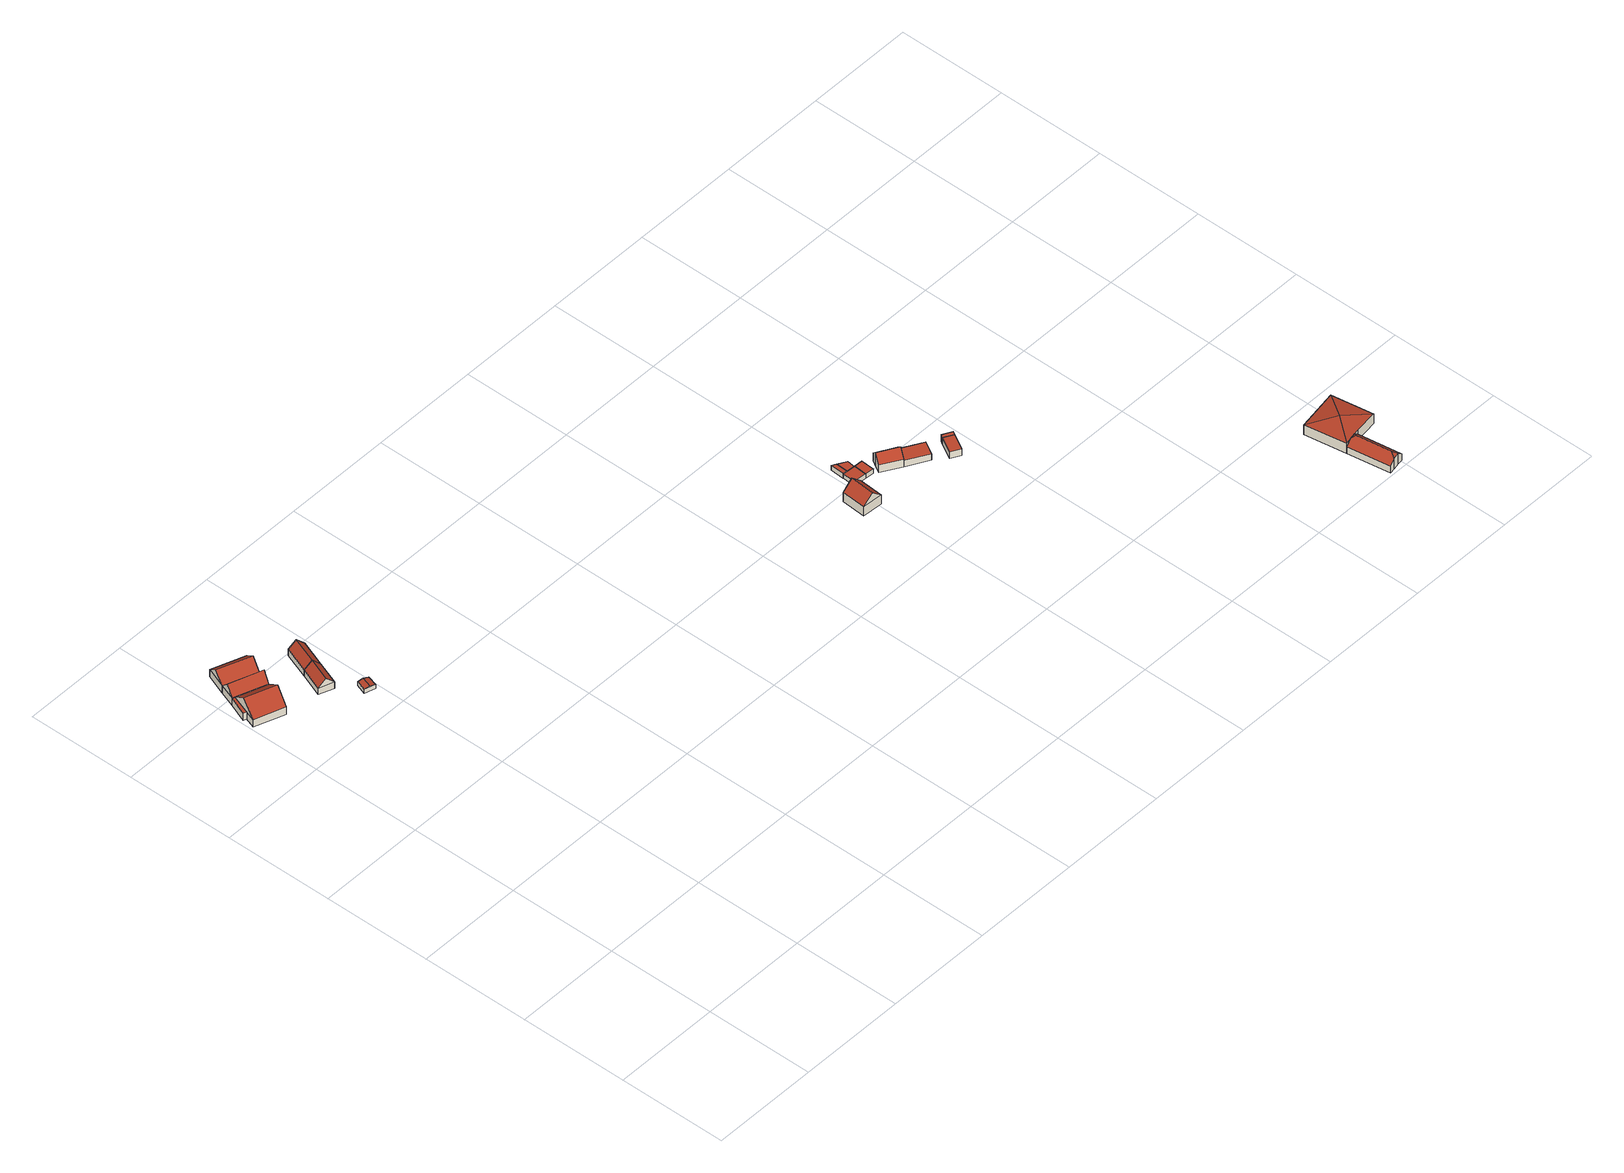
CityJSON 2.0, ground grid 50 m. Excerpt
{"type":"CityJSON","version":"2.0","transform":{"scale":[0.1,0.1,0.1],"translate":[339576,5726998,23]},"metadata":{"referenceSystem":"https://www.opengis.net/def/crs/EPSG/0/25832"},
"CityObjects":{
"building1":{"type":"Building","attributes":{"Gemeindeschluessel":"05170048","Geometrietyp2DReferenz":"3000","function":"31001_2724"},"address":[{"country":"Germany","locality":"Wesel","thoroughfareNumber":"86","thoroughfareName":"Obrighovener Straße"}],"children":["building1-1","building1-2"]},
"building1-1":{"type":"BuildingPart","attributes":{"roofType":"3100","measuredHeight":9.46},"parents":["building1"],"geometry":[{"type":"MultiSurface","lod":"2","boundaries":[[[0,1,2,3]],[[4,5,1,0]],[[6,7,5,4]],[[0,8,4]],[[6,9,3]],[[3,9,8,0]],[[4,8,9,6]],[[1,5,7,2]],[[6,10,11,7]],[[2,11,10,3]]],"semantics":{"surfaces":[{"type":"WallSurface"},{"type":"RoofSurface"},{"type":"GroundSurface"},{"type":"ClosureSurface"}],"values":[0,0,0,0,0,1,1,2,0,3]}}]},
"building1-2":{"type":"BuildingPart","attributes":{"roofType":"1000","measuredHeight":3.72},"parents":["building1"],"geometry":[{"type":"Solid","lod":"2","boundaries":[[[[12,13,11,10]],[[14,15,13,12]],[[3,2,15,14]],[[14,12,10,3]],[[13,15,2,11]],[[10,11,2,3]]]],"semantics":{"surfaces":[{"type":"WallSurface"},{"type":"RoofSurface"},{"type":"GroundSurface"},{"type":"ClosureSurface"}],"values":[[0,0,0,1,2,3]]}}]},
"building2":{"type":"Building","attributes":{"Geometrietyp2DReferenz":"3000","Gemeindeschluessel":"05170048","function":"31001_2723","roofType":"3100","measuredHeight":7.88},"address":[{"country":"Germany","locality":"Wesel","thoroughfareNumber":"86","thoroughfareName":"Obrighovener Straße"}],"geometry":[{"type":"Solid","lod":"2","boundaries":[[[[16,17,18,19]],[[20,1,17,16]],[[21,15,1,20]],[[19,18,15,21]],[[16,22,20]],[[21,23,19]],[[19,23,22,16]],[[20,22,23,21]],[[17,1,15,18]]]],"semantics":{"surfaces":[{"type":"WallSurface"},{"type":"RoofSurface"},{"type":"GroundSurface"}],"values":[[0,0,0,0,0,0,1,1,2]]}}]},
"building3":{"type":"Building","attributes":{"Geometrietyp2DReferenz":"3000","Gemeindeschluessel":"05170048","function":"31001_2723","roofType":"3100","measuredHeight":7.95},"address":[{"country":"Germany","locality":"Wesel","thoroughfareNumber":"86","thoroughfareName":"Obrighovener Straße"}],"geometry":[{"type":"Solid","lod":"2","boundaries":[[[[24,25,26,27]],[[16,28,25,24]],[[19,29,28,16]],[[27,26,29,19]],[[24,30,16]],[[19,31,27]],[[27,31,30,24]],[[16,30,31,19]],[[25,28,29,26]]]],"semantics":{"surfaces":[{"type":"WallSurface"},{"type":"RoofSurface"},{"type":"GroundSurface"}],"values":[[0,0,0,0,0,0,1,1,2]]}}]},
"building4":{"type":"Building","attributes":{"Geometrietyp2DReferenz":"3000","Gemeindeschluessel":"05170048","function":"31001_2463","roofType":"3100","measuredHeight":6.86},"address":[{"country":"Germany","locality":"Wesel","thoroughfareNumber":"86","thoroughfareName":"Obrighovener Straße"}],"geometry":[{"type":"Solid","lod":"2","boundaries":[[[[32,33,34,35]],[[36,37,33,32]],[[38,39,37,36]],[[35,34,39,38]],[[32,40,36]],[[38,41,35]],[[35,41,40,32]],[[36,40,41,38]],[[33,37,39,34]]]],"semantics":{"surfaces":[{"type":"WallSurface"},{"type":"RoofSurface"},{"type":"GroundSurface"}],"values":[[0,0,0,0,0,0,1,1,2]]}}]},
"building5":{"type":"Building","attributes":{"Geometrietyp2DReferenz":"3000","Gemeindeschluessel":"05170048","function":"31001_1313","roofType":"3100","measuredHeight":2.77},"address":[{"country":"Germany","locality":"Wesel","thoroughfareNumber":"86","thoroughfareName":"Obrighovener Straße"}],"geometry":[{"type":"Solid","lod":"2","boundaries":[[[[42,43,44,45]],[[46,47,43,42]],[[48,49,47,46]],[[45,44,49,48]],[[42,50,46]],[[48,51,45]],[[45,51,50,42]],[[46,50,51,48]],[[43,47,49,44]]]],"semantics":{"surfaces":[{"type":"WallSurface"},{"type":"RoofSurface"},{"type":"GroundSurface"}],"values":[[0,0,0,0,0,0,1,1,2]]}}]},
"building6":{"type":"Building","attributes":{"Geometrietyp2DReferenz":"3000","Gemeindeschluessel":"05170048","function":"31001_2720","roofType":"3100","measuredHeight":6.88},"address":[{"country":"Germany","locality":"Wesel","thoroughfareNumber":"86","thoroughfareName":"Obrighovener Straße"}],"geometry":[{"type":"Solid","lod":"2","boundaries":[[[[35,34,52,53]],[[38,39,34,35]],[[54,55,39,38]],[[53,52,55,54]],[[35,41,38]],[[54,56,53]],[[53,56,41,35]],[[38,41,56,54]],[[34,39,55,52]]]],"semantics":{"surfaces":[{"type":"WallSurface"},{"type":"RoofSurface"},{"type":"GroundSurface"}],"values":[[0,0,0,0,0,0,1,1,2]]}}]},
"building7":{"type":"Building","attributes":{"Geometrietyp2DReferenz":"3000","Gemeindeschluessel":"05170048","function":"31001_1210","roofType":"3100","measuredHeight":9.04},"address":[{"country":"Germany","locality":"Wesel","thoroughfareNumber":"34","thoroughfareName":"Am Dülmen"}],"geometry":[{"type":"Solid","lod":"2","boundaries":[[[[57,58,59,60]],[[61,62,58,57]],[[63,64,62,61]],[[60,59,64,63]],[[57,65,61]],[[63,66,60]],[[60,66,65,57]],[[61,65,66,63]],[[58,62,64,59]]]],"semantics":{"surfaces":[{"type":"WallSurface"},{"type":"RoofSurface"},{"type":"GroundSurface"}],"values":[[0,0,0,0,0,0,1,1,2]]}}]},
"building8":{"type":"Building","attributes":{"Geometrietyp2DReferenz":"3000","Gemeindeschluessel":"05170048","function":"31001_2463","roofType":"1000","measuredHeight":2.38},"address":[{"country":"Germany","locality":"Wesel","thoroughfareNumber":"34","thoroughfareName":"Am Dülmen"}],"geometry":[{"type":"Solid","lod":"2","boundaries":[[[[67,68,69,70]],[[71,72,68,67]],[[73,74,72,71]],[[75,76,74,73]],[[77,78,76,75]],[[79,80,78,77]],[[70,69,80,79]],[[77,75,73,71,67,70,79]],[[68,72,74,76,78,80,69]]]],"semantics":{"surfaces":[{"type":"WallSurface"},{"type":"RoofSurface"},{"type":"GroundSurface"}],"values":[[0,0,0,0,0,0,0,1,2]]}}]},
"building9":{"type":"Building","attributes":{"Geometrietyp2DReferenz":"3000","Gemeindeschluessel":"05170048","function":"31001_2723","roofType":"1000","measuredHeight":2.55},"address":[{"country":"Germany","locality":"Wesel","thoroughfareNumber":"34","thoroughfareName":"Am Dülmen"}],"geometry":[{"type":"Solid","lod":"2","boundaries":[[[[81,82,83,84]],[[70,85,82,81]],[[79,86,85,70]],[[84,83,86,79]],[[70,81,84,79]],[[82,85,86,83]]]],"semantics":{"surfaces":[{"type":"WallSurface"},{"type":"RoofSurface"},{"type":"GroundSurface"}],"values":[[0,0,0,0,1,2]]}}]},
"building10":{"type":"Building","attributes":{"Geometrietyp2DReferenz":"3000","Gemeindeschluessel":"05170048","function":"31001_2723","roofType":"1000","measuredHeight":2.56},"address":[{"country":"Germany","locality":"Wesel","thoroughfareNumber":"34","thoroughfareName":"Am Dülmen"}],"geometry":[{"type":"Solid","lod":"2","boundaries":[[[[87,88,82,81]],[[67,89,88,87]],[[70,85,89,67]],[[81,82,85,70]],[[67,87,81,70]],[[88,89,85,82]]]],"semantics":{"surfaces":[{"type":"WallSurface"},{"type":"RoofSurface"},{"type":"GroundSurface"}],"values":[[0,0,0,0,1,2]]}}]},
"building11":{"type":"Building","attributes":{"Geometrietyp2DReferenz":"3000","Gemeindeschluessel":"05170048","function":"31001_2723","roofType":"1000","measuredHeight":2.48},"address":[{"country":"Germany","locality":"Wesel","thoroughfareNumber":"34","thoroughfareName":"Am Dülmen"}],"geometry":[{"type":"Solid","lod":"2","boundaries":[[[[90,91,92,71]],[[93,94,91,90]],[[73,95,94,93]],[[71,92,95,73]],[[93,90,71,73]],[[91,94,95,92]]]],"semantics":{"surfaces":[{"type":"WallSurface"},{"type":"RoofSurface"},{"type":"GroundSurface"}],"values":[[0,0,0,0,1,2]]}}]},
"building12":{"type":"Building","attributes":{"Geometrietyp2DReferenz":"3000","Gemeindeschluessel":"05170048","function":"31001_2724","roofType":"3100","measuredHeight":7.22},"address":[{"country":"Germany","locality":"Wesel","thoroughfareNumber":"34","thoroughfareName":"Am Dülmen"}],"geometry":[{"type":"Solid","lod":"2","boundaries":[[[[96,97,98,99]],[[100,101,97,96]],[[102,103,101,100]],[[104,105,103,102]],[[106,107,105,104]],[[108,109,107,106]],[[99,98,109,108]],[[100,96,99,102]],[[108,106,104,102,99]],[[97,101,103,105,107,109,98]]]],"semantics":{"surfaces":[{"type":"WallSurface"},{"type":"RoofSurface"},{"type":"GroundSurface"}],"values":[[0,0,0,0,0,0,0,1,1,2]]}}]},
"building13":{"type":"Building","attributes":{"Geometrietyp2DReferenz":"3000","Gemeindeschluessel":"05170048","function":"31001_2724","roofType":"1000","measuredHeight":3.4},"address":[{"country":"Germany","locality":"Wesel","thoroughfareNumber":"34","thoroughfareName":"Am Dülmen"}],"geometry":[{"type":"Solid","lod":"2","boundaries":[[[[110,111,112,113]],[[114,115,111,110]],[[116,117,115,114]],[[113,112,117,116]],[[114,110,113,116]],[[111,115,117,112]]]],"semantics":{"surfaces":[{"type":"WallSurface"},{"type":"RoofSurface"},{"type":"GroundSurface"}],"values":[[0,0,0,0,1,2]]}}]},
"building14":{"type":"Building","attributes":{"Geometrietyp2DReferenz":"3000","Gemeindeschluessel":"05170048","function":"31001_2723","roofType":"1000","measuredHeight":3.39},"address":[{"country":"Germany","locality":"Wesel","thoroughfareNumber":"34","thoroughfareName":"Am Dülmen"}],"geometry":[{"type":"Solid","lod":"2","boundaries":[[[[118,119,120,121]],[[122,123,119,118]],[[124,125,123,122]],[[121,120,125,124]],[[122,118,121,124]],[[119,123,125,120]]]],"semantics":{"surfaces":[{"type":"WallSurface"},{"type":"RoofSurface"},{"type":"GroundSurface"}],"values":[[0,0,0,0,1,2]]}}]},
"building15":{"type":"Building","attributes":{"Geometrietyp2DReferenz":"3000","Gemeindeschluessel":"05170048","function":"31001_2723","roofType":"1000","measuredHeight":3.46},"address":[{"country":"Germany","locality":"Wesel","thoroughfareNumber":"34","thoroughfareName":"Am Dülmen"}],"geometry":[{"type":"Solid","lod":"2","boundaries":[[[[126,127,128,129]],[[121,120,127,126]],[[124,125,120,121]],[[129,128,125,124]],[[121,126,129,124]],[[127,120,125,128]]]],"semantics":{"surfaces":[{"type":"WallSurface"},{"type":"RoofSurface"},{"type":"GroundSurface"}],"values":[[0,0,0,0,1,2]]}}]},
"building16":{"type":"Building","attributes":{"Geometrietyp2DReferenz":"3000","Gemeindeschluessel":"05170048","function":"31001_2720","roofType":"3300","measuredHeight":7.01},"address":[{"country":"Germany","locality":"Wesel","thoroughfareNumber":"2","thoroughfareName":"Im Bruchkamp"}],"geometry":[{"type":"Solid","lod":"2","boundaries":[[[[130,131,132,133]],[[134,135,131,130]],[[136,137,135,134]],[[138,139,137,136]],[[140,141,139,138]],[[142,143,141,140]],[[144,145,143,142]],[[146,147,145,144]],[[148,149,147,146]],[[133,132,149,148]],[[150,130,133,148,146,151]],[[146,144,151]],[[151,144,142,140,138,136,134,150]],[[134,130,150]],[[131,135,137,139,141,143,145,147,149,132]]]],"semantics":{"surfaces":[{"type":"WallSurface"},{"type":"RoofSurface"},{"type":"GroundSurface"}],"values":[[0,0,0,0,0,0,0,0,0,0,1,1,1,1,2]]}}]},
"building17":{"type":"Building","attributes":{"Geometrietyp2DReferenz":"3000","Gemeindeschluessel":"05170048","function":"31001_2720","roofType":"3500","measuredHeight":7.12},"address":[{"country":"Germany","locality":"Wesel","thoroughfareNumber":"2","thoroughfareName":"Im Bruchkamp"}],"geometry":[{"type":"Solid","lod":"2","boundaries":[[[[152,153,154,155]],[[156,157,153,152]],[[158,159,157,156]],[[160,161,159,158]],[[155,154,161,160]],[[158,156,162]],[[156,152,162]],[[152,155,160,162]],[[160,158,162]],[[153,157,159,161,154]]]],"semantics":{"surfaces":[{"type":"WallSurface"},{"type":"RoofSurface"},{"type":"GroundSurface"}],"values":[[0,0,0,0,0,1,1,1,1,2]]}}]}
},
"vertices":[
[194,2412,57],[194,2412,19],[55,2462,19],[55,2462,57],[144,2279,57],[144,2279,19],[8,2328,57],[8,2328,19],[169,2346,114],[31,2395,114],[24,2374,57],[24,2374,19],
[10,2379,57],[10,2379,19],[43,2466,57],[43,2466,19],
[221,2486,55],[221,2486,19],[70,2540,19],[70,2540,55],[194,2412,55],[43,2466,55],[208,2449,97],[56,2503,97],
[256,2581,55],[256,2581,18],[106,2635,18],[106,2635,55],[221,2486,18],[70,2540,18],[239,2533,97],[88,2588,97],
[374,2238,49],[374,2238,16],[414,2344,16],[414,2344,49],[308,2262,49],[308,2262,16],[348,2369,49],[348,2369,16],[341,2250,85],[381,2357,85],
[476,2119,38],[476,2119,17],[490,2166,17],[490,2166,38],[428,2134,38],[428,2134,17],[443,2182,38],[443,2182,17],[452,2126,44],[467,2174,44],
[458,2465,16],[458,2465,49],[393,2489,49],[393,2489,16],[425,2477,85],
[2508,1347,64],[2508,1347,16],[2516,1460,16],[2516,1460,64],[2415,1353,64],[2415,1353,16],[2423,1466,64],[2423,1466,16],[2462,1350,107],[2469,1463,107],
[2577,1545,39],[2577,1545,16],[2539,1548,16],[2539,1548,39],[2578,1545,39],[2578,1545,16],[2574,1485,39],[2574,1485,16],[2515,1490,39],[2515,1490,16],[2518,1550,39],[2518,1550,16],[2519,1550,39],[2519,1550,16],
[2541,1604,39],[2541,1604,14],[2522,1615,14],[2522,1615,39],[2539,1548,14],[2519,1550,14],
[2581,1582,39],[2581,1582,14],[2577,1545,14],
[2618,1543,39],[2618,1543,15],[2578,1545,15],[2614,1482,39],[2614,1482,15],[2574,1485,15],
[2722,1422,50],[2722,1422,10],[2739,1453,10],[2739,1453,82],[2635,1472,50],[2635,1472,10],[2652,1502,82],[2652,1502,10],[2670,1532,50],[2670,1532,10],[2757,1483,50],[2757,1483,10],[2756,1482,51],[2756,1482,10],
[2854,1428,43],[2854,1428,9],[2756,1482,9],[2756,1482,43],[2820,1368,43],[2820,1368,9],[2722,1422,43],[2722,1422,9],
[2916,1299,43],[2916,1299,9],[2957,1372,9],[2957,1372,43],[2873,1323,43],[2873,1323,9],[2914,1396,43],[2914,1396,9],
[2966,1387,43],[2966,1387,9],[2923,1410,9],[2923,1410,43],
[3914,209,72],[3914,209,16],[3890,205,16],[3890,205,50],[3948,215,71],[3948,215,16],[3971,220,50],[3971,220,16],[4001,27,48],[4001,27,16],[3999,27,50],[3999,27,16],[4000,22,50],[4000,22,16],[3976,18,72],[3976,18,16],[3945,12,71],[3945,12,16],[3921,9,50],[3921,9,16],[3933,195,86],[3958,35,86],
[3890,205,67],[3890,205,15],[3971,220,15],[3971,220,67],[3859,395,67],[3859,395,15],[4049,427,67],[4049,427,15],[4080,236,67],[4080,236,15],[3973,316,86]
]}
